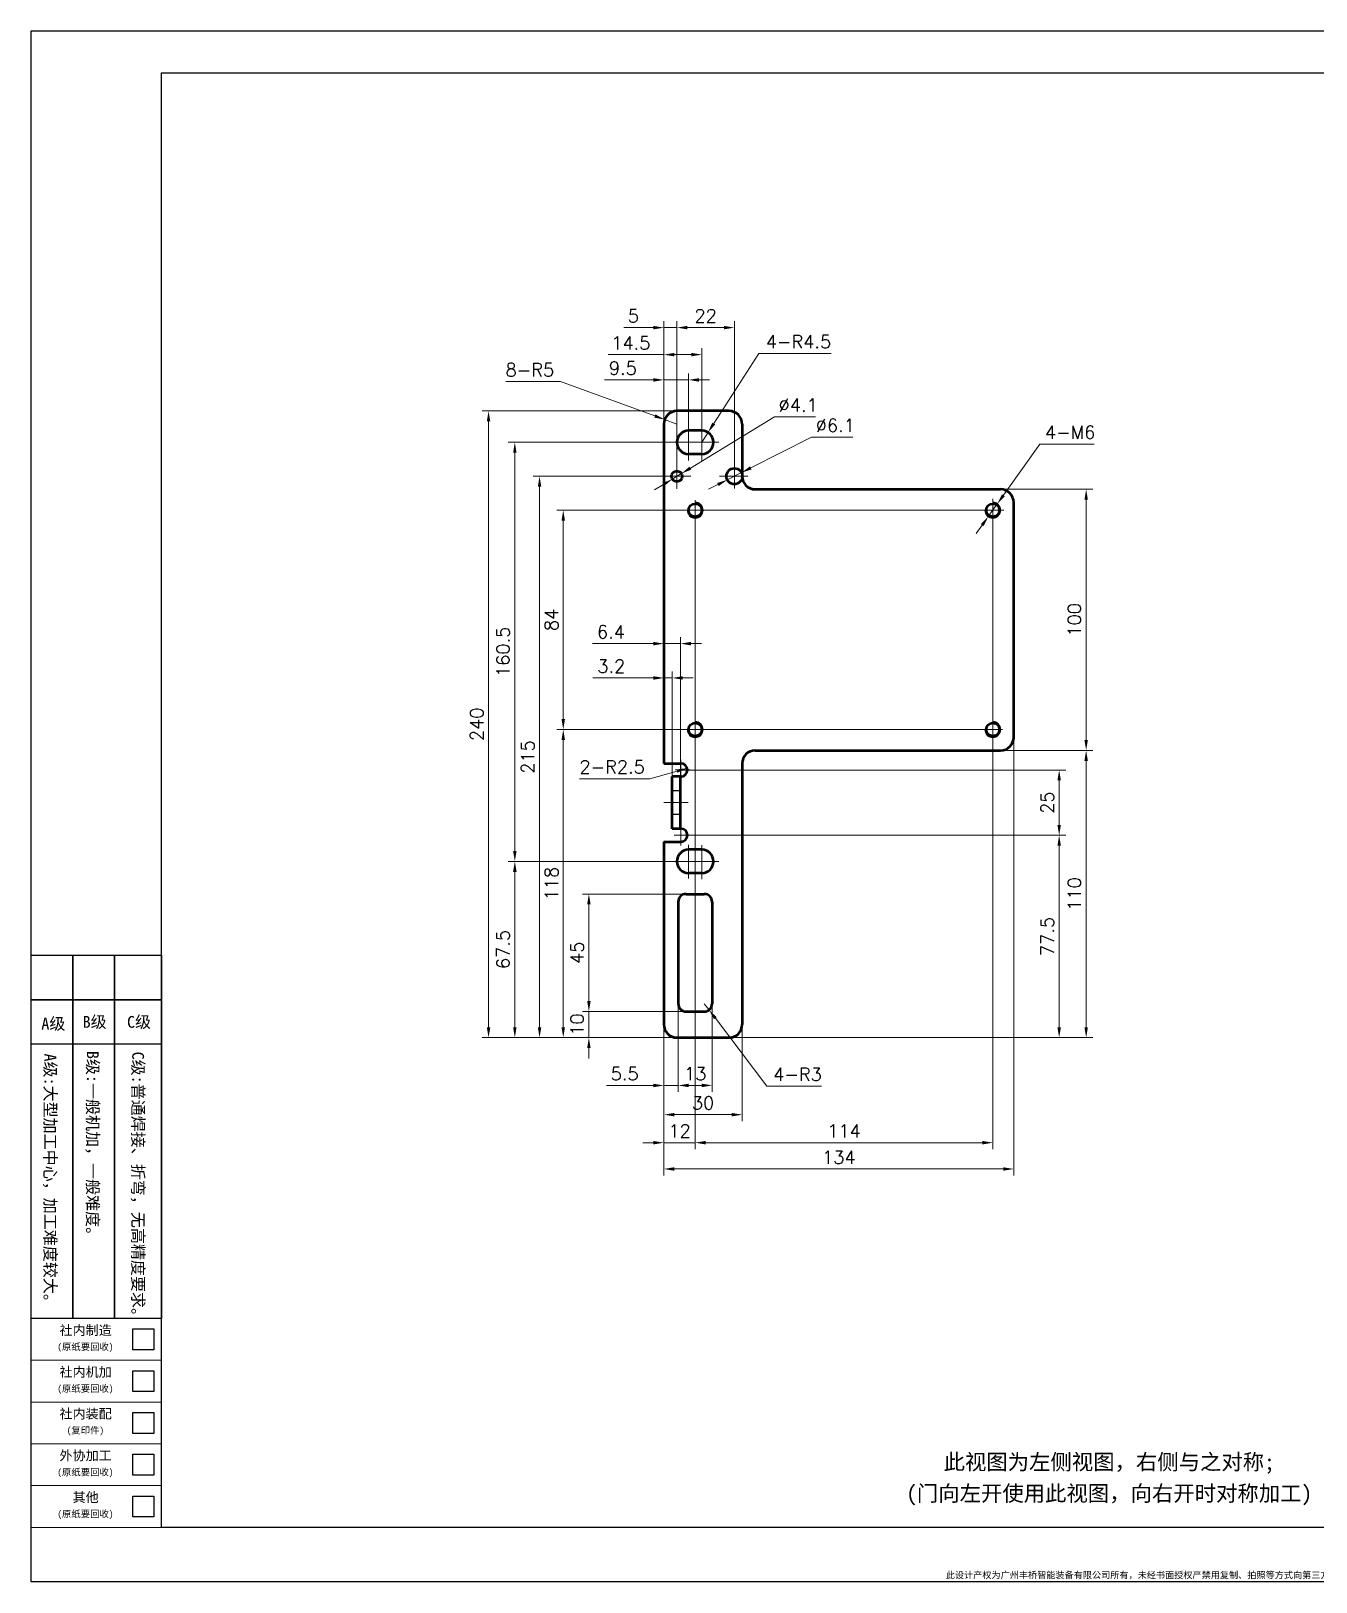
# Model space of a CAD drawing. Header units: millimetres. Extents: x -168473 to -148463, y 295526 to 306160.
# Drawn here: x -149303 to -148811, y 304567 to 305161 of the extents above; entities that cross this region are included whole.
import ezdxf
from ezdxf.enums import TextEntityAlignment as Align

# ---------------------------------------------------------------- set-up
doc = ezdxf.new("R2010")
doc.units = ezdxf.units.MM
doc.linetypes.add('CENTER2', pattern=[28.575, 19.05, -3.175, 3.175, -3.175])
doc.linetypes.add('DASHED2', pattern=[9.525, 6.35, -3.175])
for name, color, linetype, lineweight in [('A3', 3, 'Continuous', 20), ('中心线', 2, 'CENTER2', 13), ('图框', 7, 'Continuous', 20), ('尺寸线', 3, 'Continuous', 13), ('文字', 1, 'Continuous', 13), ('粗实线', 7, 'Continuous', 50), ('细实线', 4, 'Continuous', 25), ('虚线', 2, 'DASHED2', 25)]:
    doc.layers.add(name, color=color, linetype=linetype, lineweight=lineweight)
doc.styles.add('CH-1', font='')
doc.styles.get("Standard").update_dxf_attribs({"font": 'txt', "bigfont": 'gbcbig.shx'})
doc.styles.get('CH-1').set_extended_font_data('SimSun')
doc.dimstyles.new('副本02', dxfattribs={"dimscale": 2, "dimtxt": 2.5, "dimasz": 2, "dimexe": 1.25, "dimexo": 0, "dimgap": 1, "dimtad": 1, "dimdsep": 46, "dimtxsty": 'Standard', "dimcen": 0.5, "dimclrd": 3, "dimclre": 3, "dimclrt": 1, "dimadec": 1, "dimazin": 2, "dimtfac": 1, "dimtmove": 0, "dimatfit": 3, "dimfxl": 0, "dimtolj": 1, "dimlwd": -1, "dimlwe": -1, "dimarcsym": 0})
doc.dimstyles.new('副本02$3', dxfattribs={"dimscale": 2, "dimtxt": 2.5, "dimasz": 2, "dimexe": 1.25, "dimexo": 0, "dimgap": 1, "dimtad": 1, "dimtoh": 1, "dimdsep": 46, "dimtxsty": 'Standard', "dimcen": 0.5, "dimclrd": 3, "dimclre": 3, "dimclrt": 1, "dimadec": 1, "dimazin": 2, "dimtfac": 1, "dimtmove": 0, "dimatfit": 3, "dimfxl": 0, "dimtolj": 1, "dimlwd": -1, "dimlwe": -1, "dimarcsym": 0})
doc.dimstyles.new('副本02$4', dxfattribs={"dimscale": 2, "dimtxt": 2.5, "dimasz": 2, "dimexe": 1.25, "dimexo": 0, "dimgap": 1, "dimtad": 1, "dimtih": 1, "dimtoh": 1, "dimdsep": 46, "dimtxsty": 'Standard', "dimcen": 0.5, "dimclrd": 3, "dimclre": 3, "dimclrt": 1, "dimadec": 1, "dimazin": 2, "dimtfac": 1, "dimtmove": 0, "dimatfit": 3, "dimfxl": 0, "dimtolj": 1, "dimlwd": -1, "dimlwe": -1, "dimarcsym": 0})

# ---------------------------------------------------------------- blocks, each defined once
blk = doc.blocks.new('*D7174')
at = {"layer": 'Defpoints', "color": 0}
for p in [(-149061.02, 304780.3), (-149031.02, 304780.3), (-149031.02, 304745.8)]:
    blk.add_point(p, dxfattribs=at)
at = {"layer": '尺寸线', "color": 3}
for p, q in [((-149061.02, 304780.3), (-149061.02, 304743.3)), ((-149031.02, 304780.3), (-149031.02, 304743.3)), ((-149057.02, 304745.8), (-149035.02, 304745.8))]:
    blk.add_line(p, q, dxfattribs=at)
for points in [[(-149057.02, 304746.46), (-149057.02, 304745.13), (-149061.02, 304745.8)], [(-149035.02, 304746.46), (-149035.02, 304745.13), (-149031.02, 304745.8)]]:
    blk.add_solid(points, dxfattribs=at)
at = {"layer": '尺寸线', "color": 1, "insert": (-149046.02, 304750.3), "char_height": 5, "attachment_point": 5}
blk.add_mtext('\\A1;30', dxfattribs=at)
blk = doc.blocks.new('*D7175')
at = {"layer": 'Defpoints', "color": 0}
for p in [(-148927.02, 304890.3), (-149061.02, 304780.3), (-148927.02, 304725)]:
    blk.add_point(p, dxfattribs=at)
at = {"layer": '尺寸线', "color": 3}
for p, q in [((-148927.02, 304890.3), (-148927.02, 304722.5)), ((-149061.02, 304780.3), (-149061.02, 304722.5)), ((-149057.02, 304725), (-148931.02, 304725))]:
    blk.add_line(p, q, dxfattribs=at)
for points in [[(-149057.02, 304725.66), (-149057.02, 304724.33), (-149061.02, 304725)], [(-148931.02, 304725.66), (-148931.02, 304724.33), (-148927.02, 304725)]]:
    blk.add_solid(points, dxfattribs=at)
at = {"layer": '尺寸线', "color": 1, "insert": (-148994.02, 304729.5), "char_height": 5, "attachment_point": 5}
blk.add_mtext('\\A1;134', dxfattribs=at)
blk = doc.blocks.new('*D7176')
at = {"layer": 'Defpoints', "color": 0}
for p in [(-149128.17, 305015.3), (-149056.02, 305015.3), (-149056.02, 304775.3)]:
    blk.add_point(p, dxfattribs=at)
at = {"layer": '尺寸线', "color": 3}
for p, q in [((-149056.02, 305015.3), (-149130.67, 305015.3)), ((-149128.17, 304779.3), (-149128.17, 305011.3)), ((-149056.02, 304775.3), (-149130.67, 304775.3))]:
    blk.add_line(p, q, dxfattribs=at)
for points in [[(-149128.84, 305011.3), (-149127.51, 305011.3), (-149128.17, 305015.3)], [(-149128.84, 304779.3), (-149127.51, 304779.3), (-149128.17, 304775.3)]]:
    blk.add_solid(points, dxfattribs=at)
at = {"layer": '尺寸线', "color": 1, "insert": (-149132.67, 304895.3), "char_height": 5, "attachment_point": 5, "rotation": 90}
blk.add_mtext('\\A1;240', dxfattribs=at)
blk = doc.blocks.new('*D7177')
at = {"layer": 'Defpoints', "color": 0}
for p in [(-149089.74, 304785.3), (-149052.52, 304785.3), (-149056.02, 304775.3)]:
    blk.add_point(p, dxfattribs=at)
at = {"layer": '尺寸线', "color": 3}
for p, q in [((-149089.74, 304789.3), (-149089.74, 304793.3)), ((-149052.52, 304785.3), (-149092.24, 304785.3)), ((-149089.74, 304775.3), (-149089.74, 304785.3)), ((-149056.02, 304775.3), (-149092.24, 304775.3)), ((-149089.74, 304771.3), (-149089.74, 304767.3))]:
    blk.add_line(p, q, dxfattribs=at)
for points in [[(-149090.4, 304789.3), (-149089.07, 304789.3), (-149089.74, 304785.3)], [(-149090.4, 304771.3), (-149089.07, 304771.3), (-149089.74, 304775.3)]]:
    blk.add_solid(points, dxfattribs=at)
at = {"layer": '尺寸线', "color": 1, "insert": (-149094.24, 304780.3), "char_height": 5, "attachment_point": 5, "rotation": 90}
blk.add_mtext('\\A1;10', dxfattribs=at)
blk = doc.blocks.new('*D7178')
at = {"layer": 'Defpoints', "color": 0}
for p in [(-149089.74, 304830.3), (-149052.52, 304830.3), (-149052.52, 304785.3)]:
    blk.add_point(p, dxfattribs=at)
at = {"layer": '尺寸线', "color": 3}
for p, q in [((-149052.52, 304830.3), (-149092.24, 304830.3)), ((-149089.74, 304789.3), (-149089.74, 304826.3)), ((-149052.52, 304785.3), (-149092.24, 304785.3))]:
    blk.add_line(p, q, dxfattribs=at)
for points in [[(-149090.4, 304826.3), (-149089.07, 304826.3), (-149089.74, 304830.3)], [(-149090.4, 304789.3), (-149089.07, 304789.3), (-149089.74, 304785.3)]]:
    blk.add_solid(points, dxfattribs=at)
at = {"layer": '尺寸线', "color": 1, "insert": (-149094.24, 304807.8), "char_height": 5, "attachment_point": 5, "rotation": 90}
blk.add_mtext('\\A1;45', dxfattribs=at)
blk = doc.blocks.new('*D7179')
at = {"layer": 'Defpoints', "color": 0}
for p in [(-149051.52, 304842.8), (-149118.11, 304775.3), (-149056.02, 304775.3)]:
    blk.add_point(p, dxfattribs=at)
at = {"layer": '尺寸线', "color": 3}
for p, q in [((-149051.52, 304842.8), (-149120.61, 304842.8)), ((-149118.11, 304838.8), (-149118.11, 304779.3)), ((-149056.02, 304775.3), (-149120.61, 304775.3))]:
    blk.add_line(p, q, dxfattribs=at)
for points in [[(-149118.77, 304838.8), (-149117.44, 304838.8), (-149118.11, 304842.8)], [(-149118.77, 304779.3), (-149117.44, 304779.3), (-149118.11, 304775.3)]]:
    blk.add_solid(points, dxfattribs=at)
at = {"layer": '尺寸线', "color": 1, "insert": (-149122.61, 304809.05), "char_height": 5, "attachment_point": 5, "rotation": 90}
blk.add_mtext('\\A1;67.5', dxfattribs=at)
blk = doc.blocks.new('*D7180')
at = {"layer": 'Defpoints', "color": 0}
for p in [(-149118.11, 305003.3), (-149051.52, 305003.3), (-149051.52, 304842.8)]:
    blk.add_point(p, dxfattribs=at)
at = {"layer": '尺寸线', "color": 3}
for p, q in [((-149051.52, 305003.3), (-149120.61, 305003.3)), ((-149118.11, 304846.8), (-149118.11, 304999.3)), ((-149051.52, 304842.8), (-149120.61, 304842.8))]:
    blk.add_line(p, q, dxfattribs=at)
for points in [[(-149118.77, 304999.3), (-149117.44, 304999.3), (-149118.11, 305003.3)], [(-149118.77, 304846.8), (-149117.44, 304846.8), (-149118.11, 304842.8)]]:
    blk.add_solid(points, dxfattribs=at)
at = {"layer": '尺寸线', "color": 1, "insert": (-149122.61, 304923.05), "char_height": 5, "attachment_point": 5, "rotation": 90}
blk.add_mtext('\\A1;160.5', dxfattribs=at)
blk = doc.blocks.new('*D7181')
at = {"layer": 'Defpoints', "color": 0}
for p in [(-149099.56, 304893.3), (-148935.02, 304893.3), (-149056.02, 304775.3)]:
    blk.add_point(p, dxfattribs=at)
at = {"layer": '尺寸线', "color": 3}
for p, q in [((-148935.02, 304893.3), (-149102.06, 304893.3)), ((-149099.56, 304779.3), (-149099.56, 304889.3)), ((-149056.02, 304775.3), (-149102.06, 304775.3))]:
    blk.add_line(p, q, dxfattribs=at)
for points in [[(-149100.23, 304889.3), (-149098.9, 304889.3), (-149099.56, 304893.3)], [(-149100.23, 304779.3), (-149098.9, 304779.3), (-149099.56, 304775.3)]]:
    blk.add_solid(points, dxfattribs=at)
at = {"layer": '尺寸线', "color": 1, "insert": (-149104.06, 304834.3), "char_height": 5, "attachment_point": 5, "rotation": 90}
blk.add_mtext('\\A1;118', dxfattribs=at)
blk = doc.blocks.new('*D7182')
at = {"layer": 'Defpoints', "color": 0}
for p in [(-149099.56, 304977.3), (-148935.02, 304977.3), (-149049.02, 304893.3)]:
    blk.add_point(p, dxfattribs=at)
at = {"layer": '尺寸线', "color": 3}
for p, q in [((-148935.02, 304977.3), (-149102.06, 304977.3)), ((-149099.56, 304897.3), (-149099.56, 304973.3)), ((-149049.02, 304893.3), (-149102.06, 304893.3))]:
    blk.add_line(p, q, dxfattribs=at)
for points in [[(-149100.23, 304973.3), (-149098.9, 304973.3), (-149099.56, 304977.3)], [(-149100.23, 304897.3), (-149098.9, 304897.3), (-149099.56, 304893.3)]]:
    blk.add_solid(points, dxfattribs=at)
at = {"layer": '尺寸线', "color": 1, "insert": (-149104.06, 304935.3), "char_height": 5, "attachment_point": 5, "rotation": 90}
blk.add_mtext('\\A1;84', dxfattribs=at)
blk = doc.blocks.new('*D7183')
at = {"layer": 'Defpoints', "color": 0}
for p in [(-149108.64, 304990.28), (-149056.02, 304990.28), (-149056.02, 304775.3)]:
    blk.add_point(p, dxfattribs=at)
at = {"layer": '尺寸线', "color": 3}
for p, q in [((-149056.02, 304990.28), (-149111.14, 304990.28)), ((-149108.64, 304779.3), (-149108.64, 304986.28)), ((-149056.02, 304775.3), (-149111.14, 304775.3))]:
    blk.add_line(p, q, dxfattribs=at)
for points in [[(-149109.31, 304986.28), (-149107.97, 304986.28), (-149108.64, 304990.28)], [(-149109.31, 304779.3), (-149107.97, 304779.3), (-149108.64, 304775.3)]]:
    blk.add_solid(points, dxfattribs=at)
at = {"layer": '尺寸线', "color": 1, "insert": (-149113.14, 304882.79), "char_height": 5, "attachment_point": 5, "rotation": 90}
blk.add_mtext('\\A1;{\\Ftxt,@extfont2|c134;215}', dxfattribs=at)
blk = doc.blocks.new('*D7184')
at = {"layer": 'Defpoints', "color": 0}
for p in [(-149055.52, 304788.3), (-149061.02, 304780.3), (-149061.02, 304756.99)]:
    blk.add_point(p, dxfattribs=at)
at = {"layer": '尺寸线', "color": 3}
for p, q in [((-149055.52, 304788.3), (-149055.52, 304754.49)), ((-149061.02, 304780.3), (-149061.02, 304754.49)), ((-149065.02, 304756.99), (-149083.02, 304756.99)), ((-149055.52, 304756.99), (-149061.02, 304756.99)), ((-149051.52, 304756.99), (-149047.52, 304756.99))]:
    blk.add_line(p, q, dxfattribs=at)
for points in [[(-149065.02, 304757.65), (-149065.02, 304756.32), (-149061.02, 304756.99)], [(-149051.52, 304757.65), (-149051.52, 304756.32), (-149055.52, 304756.99)]]:
    blk.add_solid(points, dxfattribs=at)
at = {"layer": '尺寸线', "color": 1, "insert": (-149076.02, 304761.49), "char_height": 5, "attachment_point": 5}
blk.add_mtext('\\A1;5.5', dxfattribs=at)
blk = doc.blocks.new('*D7185')
at = {"layer": 'Defpoints', "color": 0}
for p in [(-149055.52, 304788.3), (-149042.52, 304788.3), (-149042.52, 304756.99)]:
    blk.add_point(p, dxfattribs=at)
at = {"layer": '尺寸线', "color": 3}
for p, q in [((-149055.52, 304788.3), (-149055.52, 304754.49)), ((-149042.52, 304788.3), (-149042.52, 304754.49)), ((-149051.52, 304756.99), (-149046.52, 304756.99))]:
    blk.add_line(p, q, dxfattribs=at)
for points in [[(-149051.52, 304757.66), (-149051.52, 304756.33), (-149055.52, 304756.99)], [(-149046.52, 304757.66), (-149046.52, 304756.33), (-149042.52, 304756.99)]]:
    blk.add_solid(points, dxfattribs=at)
at = {"layer": '尺寸线', "color": 1, "insert": (-149049.02, 304761.49), "char_height": 5, "attachment_point": 5}
blk.add_mtext('\\A1;13', dxfattribs=at)
blk = doc.blocks.new('*D7186')
at = {"layer": 'Defpoints', "color": 0}
for p in [(-148932.02, 304885.3), (-148899.26, 304885.3), (-149036.02, 304775.3)]:
    blk.add_point(p, dxfattribs=at)
at = {"layer": '尺寸线', "color": 3}
for p, q in [((-148932.02, 304885.3), (-148896.76, 304885.3)), ((-148899.26, 304779.3), (-148899.26, 304881.3)), ((-149036.02, 304775.3), (-148896.76, 304775.3))]:
    blk.add_line(p, q, dxfattribs=at)
for points in [[(-148899.93, 304881.3), (-148898.6, 304881.3), (-148899.26, 304885.3)], [(-148899.93, 304779.3), (-148898.6, 304779.3), (-148899.26, 304775.3)]]:
    blk.add_solid(points, dxfattribs=at)
at = {"layer": '尺寸线', "color": 1, "insert": (-148903.76, 304830.3), "char_height": 5, "attachment_point": 5, "rotation": 90}
blk.add_mtext('\\A1;110', dxfattribs=at)
blk = doc.blocks.new('*D7187')
at = {"layer": 'Defpoints', "color": 0}
for p in [(-148932.02, 304985.3), (-148899.26, 304985.3), (-148932.02, 304885.3)]:
    blk.add_point(p, dxfattribs=at)
at = {"layer": '尺寸线', "color": 3}
for p, q in [((-148932.02, 304985.3), (-148896.76, 304985.3)), ((-148899.26, 304889.3), (-148899.26, 304981.3)), ((-148932.02, 304885.3), (-148896.76, 304885.3))]:
    blk.add_line(p, q, dxfattribs=at)
for points in [[(-148899.93, 304981.3), (-148898.6, 304981.3), (-148899.26, 304985.3)], [(-148899.93, 304889.3), (-148898.6, 304889.3), (-148899.26, 304885.3)]]:
    blk.add_solid(points, dxfattribs=at)
at = {"layer": '尺寸线', "color": 1, "insert": (-148903.76, 304935.3), "char_height": 5, "attachment_point": 5, "rotation": 90}
blk.add_mtext('\\A1;100', dxfattribs=at)
blk = doc.blocks.new('*D7188')
at = {"layer": 'Defpoints', "color": 0}
for p in [(-149051.52, 305027.2), (-149061.02, 305010.3), (-149051.52, 305003.3)]:
    blk.add_point(p, dxfattribs=at)
at = {"layer": '尺寸线', "color": 3}
for p, q in [((-149065.02, 305027.2), (-149083.72, 305027.2)), ((-149061.02, 305010.3), (-149061.02, 305029.7)), ((-149051.52, 305027.2), (-149061.02, 305027.2)), ((-149051.52, 305003.3), (-149051.52, 305029.7)), ((-149047.52, 305027.2), (-149043.52, 305027.2))]:
    blk.add_line(p, q, dxfattribs=at)
for points in [[(-149065.02, 305027.87), (-149065.02, 305026.53), (-149061.02, 305027.2)], [(-149047.52, 305027.87), (-149047.52, 305026.53), (-149051.52, 305027.2)]]:
    blk.add_solid(points, dxfattribs=at)
at = {"layer": '尺寸线', "color": 1, "insert": (-149076.72, 305031.7), "char_height": 5, "attachment_point": 5}
blk.add_mtext('\\A1;9.5', dxfattribs=at)
blk = doc.blocks.new('*D7189')
at = {"layer": 'Defpoints', "color": 0}
for p in [(-149061.02, 305036.88), (-149061.02, 305010.3), (-149046.52, 305003.3)]:
    blk.add_point(p, dxfattribs=at)
at = {"layer": '尺寸线', "color": 3}
for p, q in [((-149061.02, 305036.88), (-149082.36, 305036.88)), ((-149061.02, 305010.3), (-149061.02, 305039.38)), ((-149050.52, 305036.88), (-149057.02, 305036.88)), ((-149046.52, 305003.3), (-149046.52, 305039.38))]:
    blk.add_line(p, q, dxfattribs=at)
for points in [[(-149057.02, 305037.55), (-149057.02, 305036.22), (-149061.02, 305036.88)], [(-149050.52, 305037.55), (-149050.52, 305036.22), (-149046.52, 305036.88)]]:
    blk.add_solid(points, dxfattribs=at)
at = {"layer": '尺寸线', "color": 1, "insert": (-149073.69, 305041.38), "char_height": 5, "attachment_point": 5}
blk.add_mtext('\\A1;14.5', dxfattribs=at)
blk = doc.blocks.new('*D7190')
at = {"layer": 'Defpoints', "color": 0}
for p in [(-149061.02, 305047.23), (-149061.02, 304990.28), (-149056.02, 304990.28)]:
    blk.add_point(p, dxfattribs=at)
at = {"layer": '尺寸线', "color": 3}
for p, q in [((-149061.02, 304990.28), (-149061.02, 305049.73)), ((-149056.02, 304990.28), (-149056.02, 305049.73)), ((-149065.02, 305047.23), (-149076.36, 305047.23)), ((-149056.02, 305047.23), (-149061.02, 305047.23)), ((-149052.02, 305047.23), (-149048.02, 305047.23))]:
    blk.add_line(p, q, dxfattribs=at)
for points in [[(-149065.02, 305047.89), (-149065.02, 305046.56), (-149061.02, 305047.23)], [(-149052.02, 305047.89), (-149052.02, 305046.56), (-149056.02, 305047.23)]]:
    blk.add_solid(points, dxfattribs=at)
at = {"layer": '尺寸线', "color": 1, "insert": (-149072.69, 305051.73), "char_height": 5, "attachment_point": 5}
blk.add_mtext('\\A1;5', dxfattribs=at)
blk = doc.blocks.new('*D7191')
at = {"layer": 'Defpoints', "color": 0}
for p in [(-149034.02, 305047.23), (-149056.02, 304990.28), (-149034.02, 304990.28)]:
    blk.add_point(p, dxfattribs=at)
at = {"layer": '尺寸线', "color": 3}
for p, q in [((-149056.02, 304990.28), (-149056.02, 305049.73)), ((-149034.02, 304990.28), (-149034.02, 305049.73)), ((-149052.02, 305047.23), (-149038.02, 305047.23))]:
    blk.add_line(p, q, dxfattribs=at)
for points in [[(-149052.02, 305047.89), (-149052.02, 305046.56), (-149056.02, 305047.23)], [(-149038.02, 305047.89), (-149038.02, 305046.56), (-149034.02, 305047.23)]]:
    blk.add_solid(points, dxfattribs=at)
at = {"layer": '尺寸线', "color": 1, "insert": (-149045.02, 305051.73), "char_height": 5, "attachment_point": 5}
blk.add_mtext('\\A1;22', dxfattribs=at)
blk = doc.blocks.new('*D7192')
at = {"layer": 'Defpoints', "color": 0}
for p in [(-149049.02, 304893.3), (-149061.02, 304780.3), (-149061.02, 304735.06)]:
    blk.add_point(p, dxfattribs=at)
at = {"layer": '尺寸线', "color": 3}
for p, q in [((-149049.02, 304893.3), (-149049.02, 304732.56)), ((-149061.02, 304780.3), (-149061.02, 304732.56)), ((-149065.02, 304735.06), (-149069.02, 304735.06)), ((-149049.02, 304735.06), (-149061.02, 304735.06)), ((-149045.02, 304735.06), (-149041.02, 304735.06))]:
    blk.add_line(p, q, dxfattribs=at)
for points in [[(-149065.02, 304735.73), (-149065.02, 304734.4), (-149061.02, 304735.06)], [(-149045.02, 304735.73), (-149045.02, 304734.4), (-149049.02, 304735.06)]]:
    blk.add_solid(points, dxfattribs=at)
at = {"layer": '尺寸线', "color": 1, "insert": (-149055.02, 304739.56), "char_height": 5, "attachment_point": 5}
blk.add_mtext('\\A1;12', dxfattribs=at)
blk = doc.blocks.new('*D7193')
at = {"layer": 'Defpoints', "color": 0}
for p in [(-149049.02, 304977.3), (-148935.02, 304977.3), (-148935.02, 304735.06)]:
    blk.add_point(p, dxfattribs=at)
at = {"layer": '尺寸线', "color": 3}
for p, q in [((-149049.02, 304977.3), (-149049.02, 304732.56)), ((-148935.02, 304977.3), (-148935.02, 304732.56)), ((-149045.02, 304735.06), (-148939.02, 304735.06))]:
    blk.add_line(p, q, dxfattribs=at)
for points in [[(-149045.02, 304735.73), (-149045.02, 304734.4), (-149049.02, 304735.06)], [(-148939.02, 304735.73), (-148939.02, 304734.4), (-148935.02, 304735.06)]]:
    blk.add_solid(points, dxfattribs=at)
at = {"layer": '尺寸线', "color": 1, "insert": (-148992.02, 304739.56), "char_height": 5, "attachment_point": 5}
blk.add_mtext('\\A1;114', dxfattribs=at)
blk = doc.blocks.new('*D7194')
at = {"layer": 'Defpoints', "color": 0}
for p in [(-149031.3, 304991.68), (-149036.75, 304988.92)]:
    blk.add_point(p, dxfattribs=at)
at = {"layer": '尺寸线', "color": 3}
for p, q in [((-149004.47, 305005.28), (-149027.74, 304993.49)), ((-148988.69, 305005.28), (-149004.47, 305005.28)), ((-149036.75, 304988.92), (-149031.3, 304991.68)), ((-149040.31, 304987.12), (-149043.88, 304985.31))]:
    blk.add_line(p, q, dxfattribs=at)
for points in [[(-149028.04, 304994.08), (-149027.43, 304992.89), (-149031.3, 304991.68)], [(-149040.61, 304987.71), (-149040.01, 304986.52), (-149036.75, 304988.92)]]:
    blk.add_solid(points, dxfattribs=at)
at = {"layer": '尺寸线', "color": 1, "insert": (-148995.35, 305009.78), "char_height": 5, "attachment_point": 5}
blk.add_mtext('\\A1;∅6.1', dxfattribs=at)
blk = doc.blocks.new('*D7195')
at = {"layer": 'Defpoints', "color": 0}
for p in [(-149046.52, 305003.3), (-149044.1, 305007.09)]:
    blk.add_point(p, dxfattribs=at)
at = {"layer": '尺寸线', "color": 3}
for p, q in [((-149024.69, 305037.35), (-149041.94, 305010.46)), ((-148996.96, 305037.35), (-149024.69, 305037.35)), ((-149046.52, 305003.3), (-149044.1, 305007.09))]:
    blk.add_line(p, q, dxfattribs=at)
blk.add_solid([(-149042.5, 305010.82), (-149041.38, 305010.1), (-149044.1, 305007.09)], dxfattribs=at)
at = {"layer": '尺寸线', "color": 1, "insert": (-149009.46, 305041.85), "char_height": 5, "attachment_point": 5}
blk.add_mtext('\\A1;{\\Ftxt,@extfont2|c134;4-}R4.5', dxfattribs=at)
blk = doc.blocks.new('*D7196')
at = {"layer": 'Defpoints', "color": 0}
for p in [(-148933.29, 304979.75), (-148936.76, 304974.86)]:
    blk.add_point(p, dxfattribs=at)
at = {"layer": '尺寸线', "color": 3}
for p, q in [((-148917, 305002.65), (-148930.97, 304983.01)), ((-148896.22, 305002.65), (-148917, 305002.65)), ((-148936.76, 304974.86), (-148933.29, 304979.75)), ((-148939.08, 304971.6), (-148941.4, 304968.34))]:
    blk.add_line(p, q, dxfattribs=at)
for points in [[(-148931.51, 304983.39), (-148930.42, 304982.62), (-148933.29, 304979.75)], [(-148939.62, 304971.98), (-148938.54, 304971.21), (-148936.76, 304974.86)]]:
    blk.add_solid(points, dxfattribs=at)
at = {"layer": '尺寸线', "color": 1, "insert": (-148905.39, 305007.15), "char_height": 5, "attachment_point": 5}
blk.add_mtext('\\A1;{\\Ftxt,@extfont2|c134;4-M6}', dxfattribs=at)
blk = doc.blocks.new('*D7197')
at = {"layer": 'Defpoints', "color": 0}
for p in [(-149045.52, 304788.3), (-149043.71, 304785.91)]:
    blk.add_point(p, dxfattribs=at)
at = {"layer": '尺寸线', "color": 3}
for p, q in [((-149045.52, 304788.3), (-149043.71, 304785.91)), ((-149021.61, 304756.72), (-149041.3, 304782.72)), ((-149000.66, 304756.72), (-149021.61, 304756.72))]:
    blk.add_line(p, q, dxfattribs=at)
blk.add_solid([(-149040.77, 304783.12), (-149041.83, 304782.32), (-149043.71, 304785.91)], dxfattribs=at)
at = {"layer": '尺寸线', "color": 1, "insert": (-149009.82, 304761.22), "char_height": 5, "attachment_point": 5}
blk.add_mtext('\\A1;{\\Ftxt,@extfont2|c134;4-}R3', dxfattribs=at)
blk = doc.blocks.new('*D7198')
at = {"layer": 'Defpoints', "color": 0}
for p in [(-149060.72, 305012.02), (-149056.02, 305010.3)]:
    blk.add_point(p, dxfattribs=at)
at = {"layer": '尺寸线', "color": 3}
for p, q in [((-149121.52, 305026.55), (-149100.6, 305026.55)), ((-149100.6, 305026.55), (-149064.48, 305013.39)), ((-149056.02, 305010.3), (-149060.72, 305012.02))]:
    blk.add_line(p, q, dxfattribs=at)
blk.add_solid([(-149064.25, 305014.01), (-149064.71, 305012.76), (-149060.72, 305012.02)], dxfattribs=at)
at = {"layer": '尺寸线', "color": 1, "insert": (-149112.35, 305031.05), "char_height": 5, "attachment_point": 5}
blk.add_mtext('\\A1;{\\Ftxt,@extfont2|c134;8-}R5', dxfattribs=at)
blk = doc.blocks.new('*D7208')
at = {"layer": 'Defpoints', "color": 0}
for p in [(-149054.52, 304852.8), (-148909.6, 304852.8), (-149036.02, 304775.3)]:
    blk.add_point(p, dxfattribs=at)
at = {"layer": '尺寸线', "color": 3}
for p, q in [((-149054.52, 304852.8), (-148907.1, 304852.8)), ((-148909.6, 304779.3), (-148909.6, 304848.8)), ((-149036.02, 304775.3), (-148907.1, 304775.3))]:
    blk.add_line(p, q, dxfattribs=at)
for points in [[(-148910.27, 304848.8), (-148908.93, 304848.8), (-148909.6, 304852.8)], [(-148910.27, 304779.3), (-148908.93, 304779.3), (-148909.6, 304775.3)]]:
    blk.add_solid(points, dxfattribs=at)
at = {"layer": '尺寸线', "color": 1, "insert": (-148914.1, 304814.05), "char_height": 5, "attachment_point": 5, "rotation": 90}
blk.add_mtext('\\A1;77.5', dxfattribs=at)
blk = doc.blocks.new('*D7209')
at = {"layer": 'Defpoints', "color": 0}
for p in [(-149054.52, 304877.8), (-148909.6, 304877.8), (-149054.52, 304852.8)]:
    blk.add_point(p, dxfattribs=at)
at = {"layer": '尺寸线', "color": 3}
for p, q in [((-149054.52, 304877.8), (-148907.1, 304877.8)), ((-148909.6, 304856.8), (-148909.6, 304873.8)), ((-149054.52, 304852.8), (-148907.1, 304852.8))]:
    blk.add_line(p, q, dxfattribs=at)
for points in [[(-148910.27, 304873.8), (-148908.93, 304873.8), (-148909.6, 304877.8)], [(-148910.27, 304856.8), (-148908.93, 304856.8), (-148909.6, 304852.8)]]:
    blk.add_solid(points, dxfattribs=at)
at = {"layer": '尺寸线', "color": 1, "insert": (-148914.1, 304865.3), "char_height": 5, "attachment_point": 5, "rotation": 90}
blk.add_mtext('\\A1;25', dxfattribs=at)
blk = doc.blocks.new('*D7210')
at = {"layer": 'Defpoints', "color": 0}
for p in [(-149054.52, 304877.8), (-149052.12, 304878.48)]:
    blk.add_point(p, dxfattribs=at)
at = {"layer": '尺寸线', "color": 3}
for p, q in [((-149066.34, 304874.47), (-149055.97, 304877.39)), ((-149093.34, 304874.47), (-149066.34, 304874.47))]:
    blk.add_line(p, q, dxfattribs=at)
blk.add_solid([(-149056.15, 304878.04), (-149055.79, 304876.75), (-149052.12, 304878.48)], dxfattribs=at)
at = {"layer": '尺寸线', "color": 1, "insert": (-149080.84, 304878.97), "char_height": 5, "attachment_point": 5}
blk.add_mtext('\\A1;{\\Ftxt,@extfont2|c134;2-}R2.5', dxfattribs=at)
blk = doc.blocks.new('*D7211')
at = {"layer": 'Defpoints', "color": 0}
for p in [(-149061.02, 304926.19), (-149061.02, 304880.3), (-149054.62, 304875.3)]:
    blk.add_point(p, dxfattribs=at)
at = {"layer": '尺寸线', "color": 3}
for p, q in [((-149065.02, 304926.19), (-149088.3, 304926.19)), ((-149061.02, 304880.3), (-149061.02, 304928.69)), ((-149054.62, 304926.19), (-149061.02, 304926.19)), ((-149054.62, 304875.3), (-149054.62, 304928.69)), ((-149050.62, 304926.19), (-149046.62, 304926.19))]:
    blk.add_line(p, q, dxfattribs=at)
for points in [[(-149065.02, 304926.86), (-149065.02, 304925.52), (-149061.02, 304926.19)], [(-149050.62, 304926.86), (-149050.62, 304925.52), (-149054.62, 304926.19)]]:
    blk.add_solid(points, dxfattribs=at)
at = {"layer": '尺寸线', "color": 1, "insert": (-149081.3, 304930.69), "char_height": 5, "attachment_point": 5}
blk.add_mtext('\\A1;6.4', dxfattribs=at)
blk = doc.blocks.new('A$C2CD672AE')
for p, q in [((-218.5, -289), (-218.5, 8)), ((-218.5, 8), (201.5, 8)), ((201.5, 8), (201.5, -289)), ((-193.5, 0), (193.5, 0)), ((-193.5, -278.55), (-193.5, 0)), ((69.95, -16.21), (69.95, 0)), ((69.95, 0), (181.5, 0)), ((69.95, 0), (181.5, 0)), ((69.95, 0), (181.5, 0)), ((69.95, 0), (181.5, 0)), ((75.02, 0), (75.02, -16.21)), ((154.5, 0), (154.5, -16.21)), ((154.5, 0), (154.5, -16.21)), ((154.5, 0), (154.5, -16.21)), ((154.5, 0), (154.5, -16.21)), ((154.5, 0), (154.5, -16.21)), ((169.5, 0), (169.5, -16.21)), ((169.5, 0), (169.5, -16.21)), ((169.5, 0), (169.5, -16.21)), ((169.5, 0), (169.5, -16.21)), ((169.5, 0), (169.5, -16.21)), ((181.5, 0), (181.5, -16.21)), ((181.5, 0), (181.5, -16.21)), ((181.5, 0), (181.5, -16.21)), ((181.5, 0), (181.5, -16.21)), ((181.5, 0), (181.5, -16.21)), ((193.5, 0), (193.5, -278.55)), ((69.95, -11.14), (72.49, -6.07)), ((69.95, -6.07), (181.5, -6.07)), ((69.95, -6.07), (181.5, -6.07)), ((69.95, -6.07), (181.5, -6.07)), ((69.95, -6.07), (181.5, -6.07)), ((72.49, -6.07), (75.02, -11.14)), ((181.5, -6.07), (193.5, -6.07)), ((181.5, -6.07), (193.5, -6.07)), ((181.5, -6.07), (193.5, -6.07)), ((181.5, -6.07), (193.5, -6.07)), ((69.95, -16.21), (72.49, -11.14)), ((69.95, -11.14), (181.5, -11.14)), ((69.95, -11.14), (181.5, -11.14)), ((69.95, -11.14), (181.5, -11.14)), ((69.95, -11.14), (181.5, -11.14)), ((72.49, -11.14), (75.02, -16.21)), ((69.95, -16.21), (193.5, -16.21)), ((193.5, -16.21), (69.95, -16.21)), ((69.95, -16.21), (193.5, -16.21)), ((193.5, -278.55), (-193.5, -278.55)), ((201.5, -289), (-218.5, -289))]:
    blk.add_line(p, q)
at = {"style": 'CH-1'}
for s, height, p in [('No.', 1.775, (72.85, -3.33)), ('设 变 内 容', 1.775, (116.34, -1.91)), ('日 期', 1.775, (161.67, -2.16)), ('变更者', 1.775, (175.88, -2.16)), ('锐角除去', 1.775, (187.88, -1.63)), ('REVISION', 1.775, (116.61, -4.62)), ('DATE', 1.775, (162.09, -4.87)), ('REVR', 1.775, (176.3, -4.87)), ('1', 2.03, (72.4, -8.84)), ('C0.5', 1.775, (187.88, -11.03)), ('2', 2.03, (72.4, -14.39))]:
    blk.add_text(s, height=height, dxfattribs=at).set_placement(p, align=Align.MIDDLE)
at = {"style": 'CH-1', "width": 0.7}
blk.add_text('ACUTE ANGLE', height=1.7746, dxfattribs=at).set_placement((187.88, -4.69), align=Align.MIDDLE)
at = {"char_height": 1.25}
for s, insert, width, attachment_point in [('{\\Ftxt,@extfont2|c134;FQM-ER-GL-90A(A3)}', (183.75, 6), 39, 5), ('{\\fSimSun|b1|i0|c134|p2;此设计产权为广州丰桥智能装备有限公司所有，未经书面授权严禁用复制、拍照等方式向第三方泄露，违者必究!}', (0, -288.5), 387, 8)]:
    blk.add_mtext(s, dxfattribs=dict(at, insert=insert, width=width, attachment_point=attachment_point))
blk = doc.blocks.new('fenlei')
at = {"layer": '图框'}
for points in [[(-25, 32), (0, 32), (0, 40), (-25, 40)], [(-25, 24), (0, 24), (0, 32), (-25, 32)], [(-25, 16), (0, 16), (0, 24), (-25, 24)], [(-25, 8), (0, 8), (0, 16), (-25, 16)], [(-25, 0), (0, 0), (0, 8), (-25, 8)]]:
    blk.add_lwpolyline(points, close=True, dxfattribs=at)
at = {"layer": '细实线'}
for points in [[(-5.5, 38), (-1.5, 38), (-1.5, 34), (-5.5, 34)], [(-5.5, 30), (-1.5, 30), (-1.5, 26), (-5.5, 26)], [(-5.5, 22), (-1.5, 22), (-1.5, 18), (-5.5, 18)], [(-5.5, 14), (-1.5, 14), (-1.5, 10), (-5.5, 10)], [(-5.5, 6), (-1.5, 6), (-1.5, 2), (-5.5, 2)]]:
    blk.add_lwpolyline(points, close=True, dxfattribs=at)
at = {"style": 'CH-1'}
for s, height, p in [('社内制造', 1.836, (-14.54, 37.8)), ('(原纸要回收)', 1.285, (-14.58, 34.52)), ('社内机加', 1.836, (-14.54, 29.8)), ('(原纸要回收)', 1.285, (-14.58, 26.52)), ('社内装配', 1.836, (-14.54, 21.8)), ('(复印件)', 1.285, (-14.58, 18.52)), ('外协加工', 1.836, (-14.54, 13.8)), ('(原纸要回收)', 1.285, (-14.58, 10.52)), ('其他', 1.836, (-14.54, 5.8)), ('(原纸要回收)', 1.285, (-14.58, 2.52))]:
    blk.add_text(s, height=height, dxfattribs=at).set_placement(p, align=Align.MIDDLE)
blk = doc.blocks.new('机加分类')
at = {"layer": '细实线'}
for p, q in [((-94, -8.5), (-94, 0)), ((-94, 0), (-86, 0)), ((-86, -8.5), (-86, 0)), ((-86, 0), (-78, 0)), ((-86, 0), (-86, -8.5)), ((-78, -8.5), (-78, 0)), ((-78, 0), (-69, 0)), ((-78, 0), (-78, -8.5)), ((-69, 0), (-69, -8.5)), ((-86, -8.5), (-94, -8.5)), ((-94, -17), (-94, -8.5)), ((-94, -8.5), (-86, -8.5)), ((-78, -8.5), (-86, -8.5)), ((-86, -17), (-86, -8.5)), ((-86, -8.5), (-78, -8.5)), ((-86, -8.5), (-86, -17)), ((-69, -8.5), (-78, -8.5)), ((-78, -17), (-78, -8.5)), ((-78, -8.5), (-69, -8.5)), ((-78, -8.5), (-78, -17)), ((-69, -8.5), (-69, -17)), ((-86, -17), (-94, -17)), ((-94, -69.55), (-94, -17)), ((-78, -17), (-86, -17)), ((-86, -69.55), (-86, -17)), ((-86, -17), (-86, -69.55)), ((-69, -17), (-78, -17)), ((-78, -69.55), (-78, -17)), ((-78, -17), (-78, -69.55)), ((-69, -17), (-69, -69.55)), ((-86, -69.55), (-94, -69.55)), ((-78, -69.55), (-86, -69.55)), ((-69, -69.55), (-78, -69.55))]:
    blk.add_line(p, q, dxfattribs=at)
at = {"layer": '文字', "color": 1, "linetype": 'Continuous', "style": 'CH-1'}
blk.add_text('A级', height=2.25, dxfattribs=at).set_placement((-89.72, -14.22, -250.08), align=Align.CENTER)
for s, p in [('B级', (-81.81, -12.71, -250.08)), ('C级', (-73.31, -12.71, -250.08))]:
    blk.add_text(s, height=2.25, dxfattribs=at).set_placement(p, align=Align.MIDDLE)
for s, p in [('A级:大型加工中心，加工难度较大。', (-90.3, -43.36)), ('B级:一般机加，一般难度。', (-82.16, -36.72)), ('C级:普通焊接、折弯，无高精度要求。', (-73.47, -44.53))]:
    blk.add_text(s, height=2.25, rotation=270, dxfattribs=at).set_placement(p, align=Align.MIDDLE)
blk = doc.blocks.new('1：1横')
for name, p in [('A$C2CD672AE', (-8412.44, 515.87)), ('机加分类', (-8536.94, 346.87)), ('fenlei', (-8605.94, 237.32))]:
    blk.add_blockref(name, p)
blk = doc.blocks.new('*D7224')
at = {"layer": 'Defpoints', "color": 0}
for p in [(-149054.27, 304991.34), (-149057.78, 304989.21)]:
    blk.add_point(p, dxfattribs=at)
at = {"layer": '尺寸线', "color": 3}
for p, q in [((-149018.68, 305013.04), (-149050.86, 304993.43)), ((-149002.89, 305013.04), (-149018.68, 305013.04)), ((-149057.78, 304989.21), (-149054.27, 304991.34)), ((-149061.19, 304987.13), (-149064.61, 304985.05))]:
    blk.add_line(p, q, dxfattribs=at)
for points in [[(-149051.21, 304993.99), (-149050.51, 304992.86), (-149054.27, 304991.34)], [(-149061.54, 304987.7), (-149060.84, 304986.56), (-149057.78, 304989.21)]]:
    blk.add_solid(points, dxfattribs=at)
at = {"layer": '尺寸线', "color": 1, "insert": (-149009.56, 305017.54), "char_height": 5, "attachment_point": 5}
blk.add_mtext('\\A1;∅4.1', dxfattribs=at)
blk = doc.blocks.new('*D7235')
at = {"layer": 'Defpoints', "color": 0}
for p in [(-149061.02, 304913.06), (-149061.02, 304880.3), (-149057.82, 304875.3)]:
    blk.add_point(p, dxfattribs=at)
at = {"layer": '尺寸线', "color": 3}
for p, q in [((-149065.02, 304913.06), (-149088.18, 304913.06)), ((-149061.02, 304880.3), (-149061.02, 304915.56)), ((-149057.82, 304913.06), (-149061.02, 304913.06)), ((-149057.82, 304875.3), (-149057.82, 304915.56)), ((-149053.82, 304913.06), (-149049.82, 304913.06))]:
    blk.add_line(p, q, dxfattribs=at)
for points in [[(-149065.02, 304913.72), (-149065.02, 304912.39), (-149061.02, 304913.06)], [(-149053.82, 304913.72), (-149053.82, 304912.39), (-149057.82, 304913.06)]]:
    blk.add_solid(points, dxfattribs=at)
at = {"layer": '尺寸线', "color": 1, "insert": (-149081.18, 304917.56), "char_height": 5, "attachment_point": 5}
blk.add_mtext('\\A1;3.2', dxfattribs=at)

msp = doc.modelspace()

# ---------------------------------------------------------------- linework, layer by layer
at = {"layer": 'A3', "elevation": 500.161}
msp.add_lwpolyline([(-149303.433, 305160.822), (-148463.433, 305160.822), (-148463.433, 304566.822), (-149303.433, 304566.822)], close=True, dxfattribs=at)
at = {"layer": '中心线'}
for p, q in [((-149051.525, 305010.321, 500.161), (-149051.525, 304996.335, 500.161)), ((-149046.525, 305010.373, 500.161), (-149046.525, 304996.335, 500.161)), ((-149058.091, 305003.303, 500.161), (-149039.986, 305003.303, 500.161)), ((-149034.025, 304995.467, 500.161), (-149034.025, 304985.609, 500.161)), ((-149061.025, 304990.277, 500.161), (-149050.698, 304990.277, 500.161)), ((-149056.025, 304995.129, 500.161), (-149056.025, 304985.425, 500.161)), ((-149028.845, 304990.303, 500.161), (-149039.723, 304990.303, 500.161)), ((-149049.025, 304981.169, 500.161), (-149049.025, 304973.591, 500.161)), ((-148935.025, 304973.016, 500.161), (-148935.025, 304981.685, 500.161)), ((-149052.799, 304977.303, 500.161), (-149045.362, 304977.303, 500.161)), ((-148939.666, 304977.303, 500.161), (-148930.819, 304977.303, 500.161)), ((-149049.025, 304897.326, 500.161), (-149049.025, 304889.461, 500.161)), ((-148935.025, 304889.128, 500.161), (-148935.025, 304897.676, 500.161)), ((-149052.916, 304893.303, 500.161), (-149045.134, 304893.303, 500.161)), ((-148939.01, 304893.303, 500.161), (-148931.346, 304893.303, 500.161)), ((-149056.711, 304877.803, 500.161), (-149050.981, 304877.803, 500.161)), ((-149054.525, 304881.807, 500.161), (-149054.525, 304875.303, 500.161)), ((-149051.769, 304865.303, 500.161), (-149061.025, 304865.303, 500.161)), ((-149050.828, 304852.803, 500.161), (-149057.11, 304852.803, 500.161)), ((-149054.525, 304848.838, 500.161), (-149054.525, 304855.303, 500.161)), ((-149051.525, 304849.177, 500.161), (-149051.525, 304836.235, 500.161)), ((-149046.525, 304848.978, 500.161), (-149046.525, 304835.948, 500.161)), ((-149057.785, 304842.803, 500.161), (-149039.915, 304842.803, 500.161))]:
    msp.add_line(p, q, dxfattribs=at)
at = {"layer": '粗实线'}
for p, q in [((-149036.025, 305015.303, 500.161), (-149056.025, 305015.303, 500.161)), ((-149061.025, 305010.303, 500.161), (-149061.025, 304880.303, 500.161)), ((-149046.525, 305007.803, 500.161), (-149051.525, 305007.803, 500.161)), ((-149031.025, 305010.303, 500.161), (-149031.025, 304990.303, 500.161)), ((-149046.525, 304998.803, 500.161), (-149051.525, 304998.803, 500.161)), ((-149026.025, 304985.303, 500.161), (-148932.025, 304985.303, 500.161)), ((-148927.025, 304890.303, 500.161), (-148927.025, 304980.303, 500.161)), ((-149026.025, 304885.303, 500.161), (-148932.025, 304885.303, 500.161)), ((-149061.025, 304880.303, 500.161), (-149054.525, 304880.303, 500.161)), ((-149031.025, 304880.303, 500.161), (-149031.025, 304780.303, 500.161)), ((-149054.525, 304875.303, 500.161), (-149057.825, 304875.303, 500.161)), ((-149057.825, 304855.303, 500.161), (-149057.825, 304875.303, 500.161)), ((-149054.625, 304855.303, 500.161), (-149054.625, 304875.303, 500.161)), ((-149054.525, 304855.303, 500.161), (-149057.825, 304855.303, 500.161)), ((-149061.025, 304850.303, 500.161), (-149061.025, 304780.303, 500.161)), ((-149061.025, 304850.303, 500.161), (-149054.525, 304850.303, 500.161)), ((-149046.525, 304847.303, 500.161), (-149051.525, 304847.303, 500.161)), ((-149046.525, 304838.303, 500.161), (-149051.525, 304838.303, 500.161)), ((-149052.525, 304830.303, 500.161), (-149045.525, 304830.303, 500.161)), ((-149055.525, 304827.303, 500.161), (-149055.525, 304788.303, 500.161)), ((-149042.525, 304827.303, 500.161), (-149042.525, 304788.303, 500.161)), ((-149052.525, 304785.303, 500.161), (-149045.525, 304785.303, 500.161)), ((-149056.025, 304775.303, 500.161), (-149036.025, 304775.303, 500.161))]:
    msp.add_line(p, q, dxfattribs=at)
for centre, radius in [((-149056.025, 304990.277, 500.161), 2.05), ((-149034.025, 304990.303, 500.161), 3.05), ((-149049.025, 304977.303, 500.161), 2.5), ((-148935.025, 304977.303, 500.161), 2.5), ((-149049.025, 304893.303, 500.161), 2.5), ((-148935.025, 304893.303, 500.161), 2.5)]:
    msp.add_circle(centre, radius, dxfattribs=at)
for centre, radius, start, end in [((-149056.025, 305010.303, 500.161), 5, 90, 180), ((-149036.025, 305010.303, 500.161), 5, 0, 90), ((-149051.525, 305003.303, 500.161), 4.5, 90, 270), ((-149046.525, 305003.303, 500.161), 4.5, 270, 90), ((-149026.025, 304990.303, 500.161), 5, 180, 270), ((-148932.025, 304980.303, 500.161), 5, 0, 90), ((-148932.025, 304890.303, 500.161), 5, 270, 0), ((-149026.025, 304880.303, 500.161), 5, 90, 180), ((-149054.525, 304877.803, 500.161), 2.5, 270, 90), ((-149054.525, 304852.803, 500.161), 2.5, 270, 90), ((-149051.525, 304842.803, 500.161), 4.5, 90, 270), ((-149046.525, 304842.803, 500.161), 4.5, 270, 90), ((-149052.525, 304827.303, 500.161), 3, 90, 180), ((-149045.525, 304827.303, 500.161), 3, 0, 90), ((-149052.525, 304788.303, 500.161), 3, 180, 270), ((-149045.525, 304788.303, 500.161), 3, 270, 0), ((-149056.025, 304780.303, 500.161), 5, 180, 270), ((-149036.025, 304780.303, 500.161), 5, 270, 0)]:
    msp.add_arc(centre, radius, start, end, dxfattribs=at)
at = {"layer": '细实线'}
for centre in [(-149049.025, 304977.303, 500.161), (-148935.025, 304977.303, 500.161), (-149049.025, 304893.303, 500.161), (-148935.025, 304893.303, 500.161)]:
    msp.add_arc(centre, 3, 180, 90, dxfattribs=at)
at = {"layer": '虚线'}
for p, q in [((-149054.625, 304869.803, 500.161), (-149057.825, 304869.803, 500.161)), ((-149054.625, 304860.803, 500.161), (-149057.825, 304860.803, 500.161))]:
    msp.add_line(p, q, dxfattribs=at)

# ---------------------------------------------------------------- block references
at = {"color": 2, "xscale": 2, "yscale": 2, "zscale": 2}
msp.add_blockref('1：1横', (-132041.553, 304113.091, 500.161), dxfattribs=at)

# ---------------------------------------------------------------- texts
at = {"layer": '文字', "color": 1, "linetype": 'Continuous', "style": 'CH-1'}
for s, p in [('此视图为左侧视图，右侧与之对称;', (-148890.436, 304612.484)), ('(门向左开使用此视图，向右开时对称加工)', (-148890.436, 304600.419))]:
    msp.add_text(s, height=6, dxfattribs=at).set_placement(p, align=Align.MIDDLE)

# ---------------------------------------------------------------- dimensions: what is measured, and where the dimension line sits
at = {"layer": '尺寸线'}
for base, p1, p2, picture, middle in [((-149061.025, 305047.227, 500.161), (-149056.025, 304990.277, 500.161), (-149061.025, 304990.277, 500.161), '*D7190', (-149072.691, 305051.727, 500.161)), ((-149034.025, 305047.227, 500.161), (-149056.025, 304990.277, 500.161), (-149034.025, 304990.277, 500.161), '*D7191', (-149045.025, 305051.727, 500.161)), ((-149061.025, 305036.884, 500.161), (-149046.525, 305003.303, 500.161), (-149061.025, 305010.303, 500.161), '*D7189', (-149073.691, 305041.384, 500.161)), ((-148935.025, 304735.063, 500.161), (-149049.025, 304977.303, 500.161), (-148935.025, 304977.303, 500.161), '*D7193', (-148992.025, 304739.563, 500.161)), ((-149061.025, 304735.063, 500.161), (-149049.025, 304893.303, 500.161), (-149061.025, 304780.303, 500.161), '*D7192', (-149055.025, 304739.563, 500.161)), ((-148927.025, 304724.995, 500.161), (-149061.025, 304780.303, 500.161), (-148927.025, 304890.303, 500.161), '*D7175', (-148994.025, 304729.495, 500.161)), ((-149061.025, 304756.986, 500.161), (-149055.525, 304788.303, 500.161), (-149061.025, 304780.303, 500.161), '*D7184', (-149076.025, 304761.486, 500.161)), ((-149042.525, 304756.995, 500.161), (-149055.525, 304788.303, 500.161), (-149042.525, 304788.303, 500.161), '*D7185', (-149049.025, 304761.495, 500.161)), ((-149031.025, 304745.798, 500.161), (-149061.025, 304780.303, 500.161), (-149031.025, 304780.303, 500.161), '*D7174', (-149046.025, 304750.298, 500.161))]:
    dim = msp.add_linear_dim(base=base, p1=p1, p2=p2, dimstyle='副本02', dxfattribs=at)
    dim.commit()
    dim.dimension.update_dxf_attribs({"geometry": picture, "text_midpoint": middle})
for center, mpoint, text, picture, middle in [((-149046.525, 305003.303, 500.161), (-149044.096, 305007.091, 500.161), '{\\Ftxt,@extfont2|c134;4-}<>', '*D7195', (-149009.46, 305037.352, 500.161)), ((-149056.025, 305010.303, 500.161), (-149060.722, 305012.015, 500.161), '{\\Ftxt,@extfont2|c134;8-}<>', '*D7198', (-149112.353, 305026.554, 500.161)), ((-149045.525, 304788.303, 500.161), (-149043.714, 304785.911, 500.161), '{\\Ftxt,@extfont2|c134;4-}<>', '*D7197', (-149009.825, 304756.715, 500.161))]:
    dim = msp.add_radius_dim(center=center, mpoint=mpoint, text=text, dimstyle='副本02$4', dxfattribs=at)
    dim.commit()
    dim.dimension.update_dxf_attribs({"geometry": picture, "text_midpoint": middle, "dimtype": 164})
for base, p1, p2, picture, middle in [((-149051.525, 305027.2, 500.161), (-149061.025, 305010.303, 500.161), (-149051.525, 305003.303, 500.161), '*D7188', (-149076.724, 305027.2, 500.161)), ((-149061.025, 304926.189, 500.161), (-149054.625, 304875.303, 500.161), (-149061.025, 304880.303, 500.161), '*D7211', (-149081.299, 304926.189, 500.161)), ((-149061.025, 304913.057, 500.161), (-149057.825, 304875.303, 500.161), (-149061.025, 304880.303, 500.161), '*D7235', (-149081.183, 304913.057, 500.161))]:
    dim = msp.add_linear_dim(base=base, p1=p1, p2=p2, dimstyle='副本02', dxfattribs=at)
    dim.commit()
    dim.dimension.update_dxf_attribs({"geometry": picture, "text_midpoint": middle, "dimtype": 160})
for p1, p2, picture, middle in [((-149057.775, 304989.21, 500.161), (-149054.274, 304991.344, 500.161), '*D7224', (-149009.555, 305013.04, 500.161)), ((-149036.745, 304988.924, 500.161), (-149031.304, 304991.681, 500.161), '*D7194', (-148995.354, 305005.278, 500.161))]:
    dim = msp.add_diameter_dim_2p(p1=p1, p2=p2, dimstyle='副本02$3', dxfattribs=at)
    dim.commit()
    dim.dimension.update_dxf_attribs({"geometry": picture, "text_midpoint": middle, "dimtype": 163})
for base, p1, p2, picture, middle in [((-149128.174, 305015.303, 500.161), (-149056.025, 304775.303, 500.161), (-149056.025, 305015.303, 500.161), '*D7176', (-149132.674, 304895.303, 500.161)), ((-149118.108, 305003.303, 500.161), (-149051.525, 304842.803, 500.161), (-149051.525, 305003.303, 500.161), '*D7180', (-149122.608, 304923.053, 500.161)), ((-148899.264, 304985.303, 500.161), (-148932.025, 304885.303, 500.161), (-148932.025, 304985.303, 500.161), '*D7187', (-148903.764, 304935.303, 500.161)), ((-149099.563, 304977.303, 500.161), (-149049.025, 304893.303, 500.161), (-148935.025, 304977.303, 500.161), '*D7182', (-149104.063, 304935.303, 500.161)), ((-149099.563, 304893.303, 500.161), (-149056.025, 304775.303, 500.161), (-148935.025, 304893.303, 500.161), '*D7181', (-149104.063, 304834.303, 500.161)), ((-148899.264, 304885.303, 500.161), (-149036.025, 304775.303, 500.161), (-148932.025, 304885.303, 500.161), '*D7186', (-148903.764, 304830.303, 500.161)), ((-148909.6, 304877.803, 500.161), (-149054.525, 304852.803, 500.161), (-149054.525, 304877.803, 500.161), '*D7209', (-148914.1, 304865.303, 500.161)), ((-148909.6, 304852.803, 500.161), (-149036.025, 304775.303, 500.161), (-149054.525, 304852.803, 500.161), '*D7208', (-148914.1, 304814.053, 500.161)), ((-149118.108, 304775.303, 500.161), (-149051.525, 304842.803, 500.161), (-149056.025, 304775.303, 500.161), '*D7179', (-149122.608, 304809.053, 500.161)), ((-149089.736, 304830.303, 500.161), (-149052.525, 304785.303, 500.161), (-149052.525, 304830.303, 500.161), '*D7178', (-149094.236, 304807.803, 500.161))]:
    dim = msp.add_linear_dim(base=base, p1=p1, p2=p2, angle=90, dimstyle='副本02', dxfattribs=at)
    dim.commit()
    dim.dimension.update_dxf_attribs({"geometry": picture, "text_midpoint": middle})
dim = msp.add_diameter_dim_2p(p1=(-148936.763, 304974.858, 500.161), p2=(-148933.286, 304979.748, 500.161), text='{\\Ftxt,@extfont2|c134;4-M6}', dimstyle='副本02$3', dxfattribs=at)
dim.commit()
dim.dimension.update_dxf_attribs({"geometry": '*D7196', "text_midpoint": (-148905.389, 305002.655, 500.161), "dimtype": 163})
dim = msp.add_linear_dim(base=(-149108.639, 304990.277, 500.161), p1=(-149056.025, 304775.303, 500.161), p2=(-149056.025, 304990.277, 500.161), angle=90, text='{\\Ftxt,@extfont2|c134;215}', dimstyle='副本02', dxfattribs=at)
dim.commit()
dim.dimension.update_dxf_attribs({"geometry": '*D7183', "text_midpoint": (-149113.139, 304882.79, 500.161)})
dim = msp.add_radius_dim(center=(-149054.525, 304877.803, 500.161), mpoint=(-149052.119, 304878.482, 500.161), text='{\\Ftxt,@extfont2|c134;2-}<>', dimstyle='副本02$4', override={"dimtmove": 1}, dxfattribs=at)
dim.commit()
dim.dimension.update_dxf_attribs({"geometry": '*D7210', "text_midpoint": (-149066.336, 304874.466, 500.161), "dimtype": 164})
dim = msp.add_linear_dim(base=(-149089.736, 304785.303, 500.161), p1=(-149056.025, 304775.303, 500.161), p2=(-149052.525, 304785.303, 500.161), angle=90, dimstyle='副本02', dxfattribs=at)
dim.commit()
dim.dimension.update_dxf_attribs({"geometry": '*D7177', "text_midpoint": (-149089.736, 304780.303, 500.161), "dimtype": 160})

doc.saveas('drawing.dxf')
